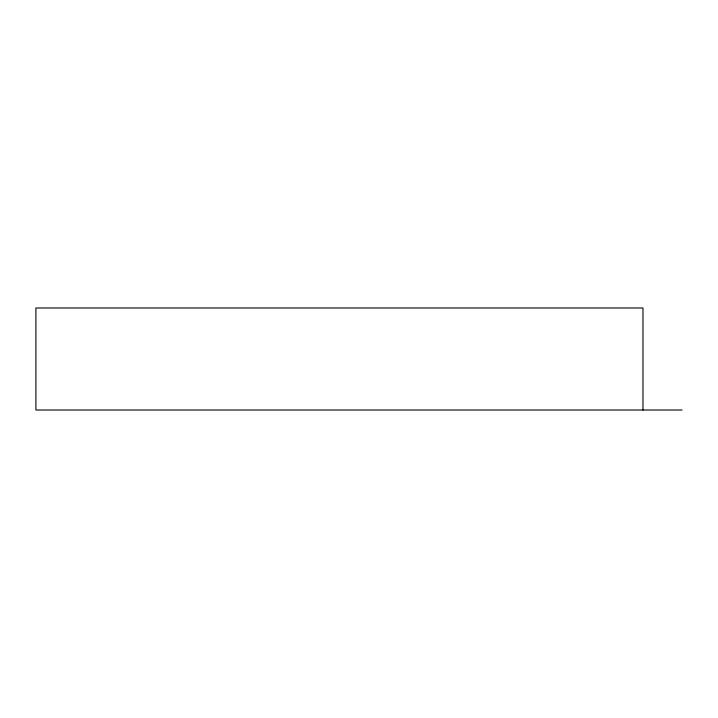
<?xml version="1.0" encoding="UTF-8"?>
<svg xmlns="http://www.w3.org/2000/svg" width="718" height="718" viewBox="0 0 718 718"><rect width="100%" height="100%" fill="white"/><g stroke="black" fill="none" stroke-linecap="round" stroke-linejoin="round"><path stroke-width="1.08" d="M682.1 410.014L35.9 410.014L35.9 307.986L642.987 307.986L642.987 410.014"/></g></svg>
